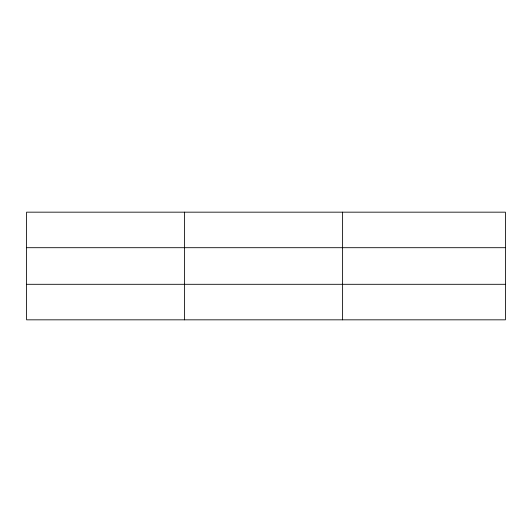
<?xml version="1.0" encoding="UTF-8"?>
<svg xmlns="http://www.w3.org/2000/svg" width="532" height="532" viewBox="0 0 532 532"><rect width="100%" height="100%" fill="white"/><g stroke="black" fill="none" stroke-linecap="round" stroke-linejoin="round"><path stroke-width="0.8" d="M184.604 212.168L184.604 319.832M342.608 212.168L342.608 319.832M505.4 247.699L505.4 212.168L26.6 212.168L26.6 319.832L505.4 319.832L505.4 247.699L26.6 247.699M26.6 284.301L505.4 284.301"/></g></svg>
